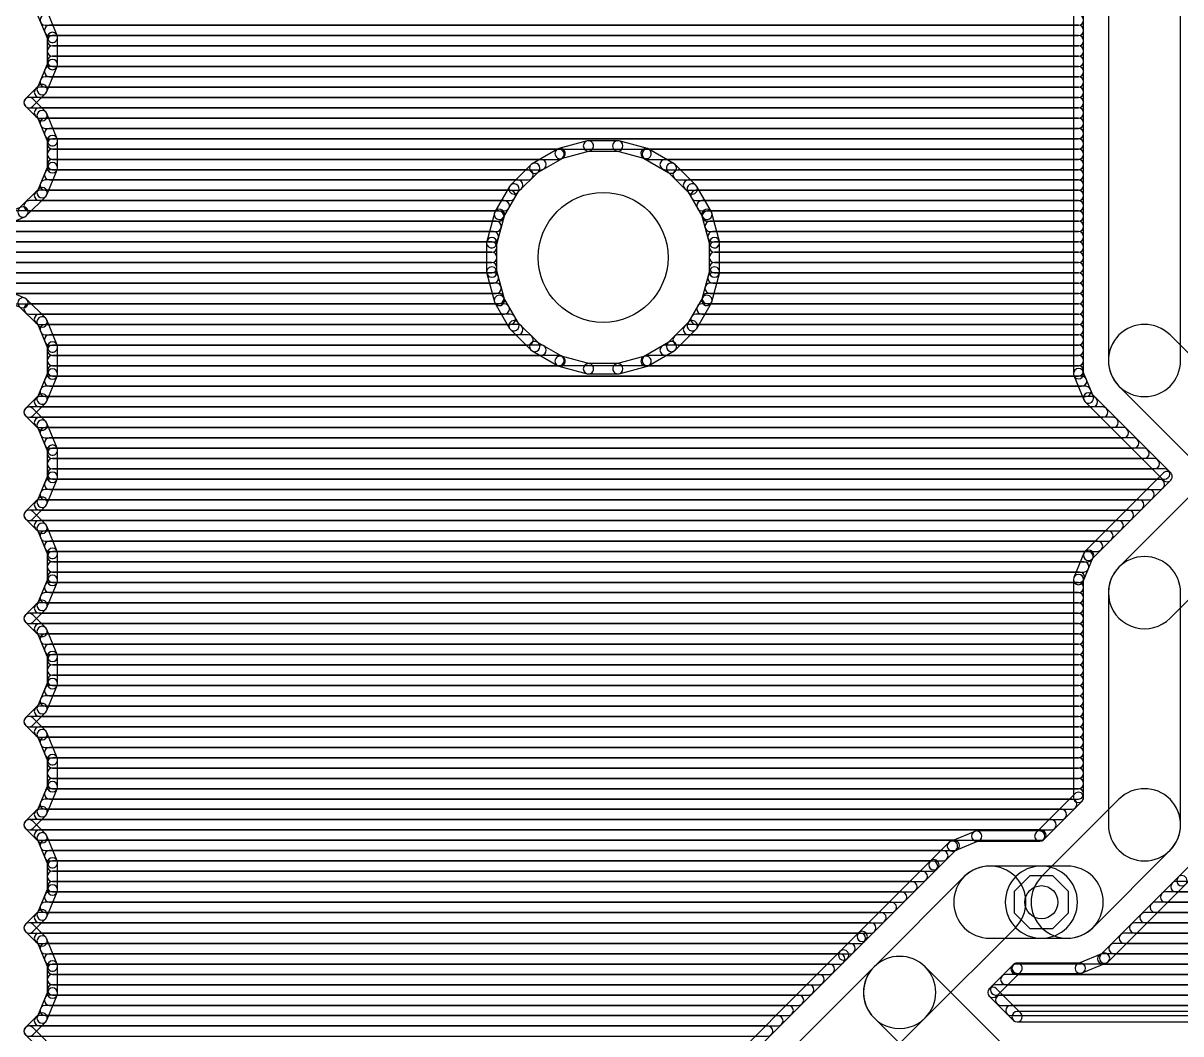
# Model space of a CAD drawing. Extents: x 5 to 83, y -5 to 101.
# Drawn here: x 31.43 to 59.95, y 46.92 to 71.81 of the extents above; entities that cross this region are included whole.
import ezdxf

# ---------------------------------------------------------------- set-up
doc = ezdxf.new("R2010")
doc.units = 0
for name, color, linetype in [('16', 175, 'CONTINUOUS'), ('17', 82, 'CONTINUOUS'), ('20', 30, 'CONTINUOUS'), ('44', 253, 'CONTINUOUS')]:
    doc.layers.add(name, color=color, linetype=linetype)

# ---------------------------------------------------------------- blocks, each defined once
blk = doc.blocks.new('OCTAGONP')
blk.add_lwpolyline([(-0.5, -0.2071), (-0.5, 0.2071), (-0.2071, 0.5), (0.2071, 0.5), (0.5, 0.2071), (0.5, -0.2071), (0.2071, -0.5), (-0.2071, -0.5)], close=True)

msp = doc.modelspace()

# ---------------------------------------------------------------- linework, layer by layer
at = {"layer": '16'}
for points in [[(58.166, 73.025), (58.166, 63.5, 1), (59.944, 63.5), (59.944, 73.025, 1)], [(57.3024, 73.3484), (57.3024, 63.1766, 1), (57.5564, 63.1766), (57.5564, 73.3484, 1)], [(32.2737, 71.5021), (32.0331, 72.083, 1), (31.7984, 71.9858), (32.0391, 71.4049, 1)], [(31.9789, 71.755), (57.4294, 71.755, 1), (57.4294, 72.009), (31.9789, 72.009, 1)], [(32.0841, 71.501), (57.4294, 71.501, 1), (57.4294, 71.755), (32.0841, 71.755, 1)], [(32.2834, 70.7865), (32.2834, 71.4535, 1), (32.0294, 71.4535), (32.0294, 70.7865, 1)], [(32.1564, 71.247), (57.4294, 71.247, 1), (57.4294, 71.501), (32.1564, 71.501, 1)], [(32.1564, 70.993), (57.4294, 70.993, 1), (57.4294, 71.247), (32.1564, 71.247, 1)], [(32.0185, 70.1218), (32.2737, 70.7379, 1), (32.0391, 70.8351), (31.7838, 70.219, 1)], [(32.0841, 70.485), (57.4294, 70.485, 1), (57.4294, 70.739), (32.0841, 70.739, 1)], [(32.1564, 70.739), (57.4294, 70.739, 1), (57.4294, 70.993), (32.1564, 70.993, 1)], [(31.9789, 70.231), (57.4294, 70.231, 1), (57.4294, 70.485), (31.9789, 70.485, 1)], [(31.6706, 69.7602), (31.991, 70.0806, 1), (31.8114, 70.2602), (31.491, 69.9398, 1)], [(31.8348, 69.977), (57.4294, 69.977, 1), (57.4294, 70.231), (31.8348, 70.231, 1)], [(31.991, 69.6194), (31.6706, 69.9398, 1), (31.491, 69.7602), (31.8114, 69.4398, 1)], [(31.5808, 69.723), (57.4294, 69.723, 1), (57.4294, 69.977), (31.5808, 69.977, 1)], [(31.8348, 69.469), (57.4294, 69.469, 1), (57.4294, 69.723), (31.8348, 69.723, 1)], [(32.2737, 68.9621), (32.0185, 69.5782, 1), (31.7838, 69.481), (32.0391, 68.8649, 1)], [(31.9789, 69.215), (57.4294, 69.215, 1), (57.4294, 69.469), (31.9789, 69.469, 1)], [(32.0841, 68.961), (57.4294, 68.961, 1), (57.4294, 69.215), (32.0841, 69.215, 1)], [(32.2834, 68.2465), (32.2834, 68.9135, 1), (32.0294, 68.9135), (32.0294, 68.2465, 1)], [(32.1564, 68.707), (57.4294, 68.707, 1), (57.4294, 68.961), (32.1564, 68.961, 1)], [(45.326, 68.9057), (44.6284, 68.7187, 1), (44.6941, 68.4734), (45.3917, 68.6603, 1)], [(46.0811, 68.91), (45.3589, 68.91, 1), (45.3589, 68.656), (46.0811, 68.656, 1)], [(46.8116, 68.7187), (46.114, 68.9057, 1), (46.0483, 68.6603), (46.7459, 68.4734, 1)], [(32.1564, 68.453), (44.6334, 68.453, 1), (44.6334, 68.707), (32.1564, 68.707, 1)], [(32.1564, 68.199), (44.1935, 68.199, 1), (44.1935, 68.453), (32.1564, 68.453, 1)], [(44.5977, 68.7061), (43.9723, 68.3449, 1), (44.0993, 68.125), (44.7247, 68.4861, 1)], [(47.4677, 68.3449), (46.8423, 68.7061, 1), (46.7153, 68.4861), (47.3407, 68.125, 1)], [(46.8066, 68.453), (57.4294, 68.453, 1), (57.4294, 68.707), (46.8066, 68.707, 1)], [(47.2465, 68.199), (57.4294, 68.199, 1), (57.4294, 68.453), (47.2465, 68.453, 1)], [(32.0185, 67.5818), (32.2737, 68.1979, 1), (32.0391, 68.2951), (31.7838, 67.679, 1)], [(32.0841, 67.945), (43.8728, 67.945, 1), (43.8728, 68.199), (32.0841, 68.199, 1)], [(43.946, 68.3247), (43.4353, 67.814, 1), (43.6149, 67.6344), (44.1256, 68.1451, 1)], [(48.0047, 67.814), (47.494, 68.3247, 1), (47.3144, 68.1451), (47.8251, 67.6344, 1)], [(47.5672, 67.945), (57.4294, 67.945, 1), (57.4294, 68.199), (47.5672, 68.199, 1)], [(31.9789, 67.691), (43.6188, 67.691, 1), (43.6188, 67.945), (31.9789, 67.945, 1)], [(47.8212, 67.691), (57.4294, 67.691, 1), (57.4294, 67.945), (47.8212, 67.945, 1)], [(31.5194, 67.069), (31.991, 67.5406, 1), (31.8114, 67.7202), (31.3398, 67.2486, 1)], [(31.8348, 67.437), (43.4325, 67.437, 1), (43.4325, 67.691), (31.8348, 67.691, 1)], [(43.4151, 67.7877), (43.0539, 67.1623, 1), (43.2739, 67.0353), (43.635, 67.6607, 1)], [(48.3861, 67.1623), (48.0249, 67.7877, 1), (47.805, 67.6607), (48.1661, 67.0353, 1)], [(48.0075, 67.437), (57.4294, 67.437, 1), (57.4294, 67.691), (48.0075, 67.691, 1)], [(31.5808, 67.183), (43.2859, 67.183, 1), (43.2859, 67.437), (31.5808, 67.437, 1)], [(48.1541, 67.183), (57.4294, 67.183, 1), (57.4294, 67.437), (48.1541, 67.437, 1)], [(30.8621, 66.7863), (31.4782, 67.0415, 1), (31.381, 67.2761), (30.7649, 67.0209, 1)], [(31.1814, 66.929), (43.1525, 66.929, 1), (43.1525, 67.183), (31.1814, 67.183, 1)], [(43.0413, 67.1316), (42.8543, 66.434, 1), (43.0997, 66.3683), (43.2866, 67.0659, 1)], [(48.5857, 66.434), (48.3987, 67.1316, 1), (48.1534, 67.0659), (48.3403, 66.3683, 1)], [(48.2875, 66.929), (57.4294, 66.929, 1), (57.4294, 67.183), (48.2875, 67.183, 1)], [(27.0256, 66.675), (43.0844, 66.675, 1), (43.0844, 66.929), (27.0256, 66.929, 1)], [(48.3556, 66.675), (57.4294, 66.675, 1), (57.4294, 66.929), (48.3556, 66.929, 1)], [(27.0256, 66.421), (43.0164, 66.421, 1), (43.0164, 66.675), (27.0256, 66.675, 1)], [(42.85, 66.4011), (42.85, 65.6789, 1), (43.104, 65.6789), (43.104, 66.4011, 1)], [(48.4236, 66.421), (57.4294, 66.421, 1), (57.4294, 66.675), (48.4236, 66.675, 1)], [(48.59, 65.6789), (48.59, 66.4011, 1), (48.336, 66.4011), (48.336, 65.6789, 1)], [(27.0256, 66.167), (42.977, 66.167, 1), (42.977, 66.421), (27.0256, 66.421, 1)], [(27.0256, 65.913), (42.977, 65.913, 1), (42.977, 66.167), (27.0256, 66.167, 1)], [(48.463, 66.167), (57.4294, 66.167, 1), (57.4294, 66.421), (48.463, 66.421, 1)], [(48.463, 65.913), (57.4294, 65.913, 1), (57.4294, 66.167), (48.463, 66.167, 1)], [(27.0256, 65.659), (42.977, 65.659, 1), (42.977, 65.913), (27.0256, 65.913, 1)], [(48.463, 65.659), (57.4294, 65.659, 1), (57.4294, 65.913), (48.463, 65.913, 1)], [(27.0256, 65.405), (43.0164, 65.405, 1), (43.0164, 65.659), (27.0256, 65.659, 1)], [(42.8543, 65.646), (43.0413, 64.9484, 1), (43.2866, 65.0141), (43.0997, 65.7117, 1)], [(48.3987, 64.9484), (48.5857, 65.646, 1), (48.3403, 65.7117), (48.1534, 65.0141, 1)], [(48.4236, 65.405), (57.4294, 65.405, 1), (57.4294, 65.659), (48.4236, 65.659, 1)], [(27.0256, 65.151), (43.0844, 65.151, 1), (43.0844, 65.405), (27.0256, 65.405, 1)], [(31.4782, 65.0385), (30.8621, 65.2937, 1), (30.7649, 65.0591), (31.381, 64.8038, 1)], [(48.3556, 65.151), (57.4294, 65.151, 1), (57.4294, 65.405), (48.3556, 65.405, 1)], [(31.1814, 64.897), (43.1525, 64.897, 1), (43.1525, 65.151), (31.1814, 65.151, 1)], [(31.991, 64.5394), (31.5194, 65.011, 1), (31.3398, 64.8314), (31.8114, 64.3598, 1)], [(43.0539, 64.9177), (43.4151, 64.2923, 1), (43.635, 64.4193), (43.2739, 65.0447, 1)], [(48.0249, 64.2923), (48.3861, 64.9177, 1), (48.1661, 65.0447), (47.805, 64.4193, 1)], [(48.2875, 64.897), (57.4294, 64.897, 1), (57.4294, 65.151), (48.2875, 65.151, 1)], [(31.5808, 64.643), (43.2859, 64.643, 1), (43.2859, 64.897), (31.5808, 64.897, 1)], [(48.1541, 64.643), (57.4294, 64.643, 1), (57.4294, 64.897), (48.1541, 64.897, 1)], [(31.8348, 64.389), (43.4325, 64.389, 1), (43.4325, 64.643), (31.8348, 64.643, 1)], [(32.2737, 63.8821), (32.0185, 64.4982, 1), (31.7838, 64.401), (32.0391, 63.7849, 1)], [(43.4353, 64.266), (43.946, 63.7553, 1), (44.1256, 63.9349), (43.6149, 64.4456, 1)], [(47.494, 63.7553), (48.0047, 64.266, 1), (47.8251, 64.4456), (47.3144, 63.9349, 1)], [(48.0075, 64.389), (57.4294, 64.389, 1), (57.4294, 64.643), (48.0075, 64.643, 1)], [(31.9789, 64.135), (43.6188, 64.135, 1), (43.6188, 64.389), (31.9789, 64.389, 1)], [(47.8212, 64.135), (57.4294, 64.135, 1), (57.4294, 64.389), (47.8212, 64.389, 1)], [(58.4264, 62.8714), (61.2839, 60.0139, 1), (62.5411, 61.2711), (59.6836, 64.1286, 1)], [(32.0841, 63.881), (43.8728, 63.881, 1), (43.8728, 64.135), (32.0841, 64.135, 1)], [(32.2834, 63.1665), (32.2834, 63.8335, 1), (32.0294, 63.8335), (32.0294, 63.1665, 1)], [(32.1564, 63.627), (44.1935, 63.627, 1), (44.1935, 63.881), (32.1564, 63.881, 1)], [(43.9723, 63.7351), (44.5977, 63.3739, 1), (44.7247, 63.5939), (44.0993, 63.955, 1)], [(46.8423, 63.3739), (47.4677, 63.7351, 1), (47.3407, 63.955), (46.7153, 63.5939, 1)], [(47.2465, 63.627), (57.4294, 63.627, 1), (57.4294, 63.881), (47.2465, 63.881, 1)], [(47.5672, 63.881), (57.4294, 63.881, 1), (57.4294, 64.135), (47.5672, 64.135, 1)], [(32.1564, 63.373), (44.6334, 63.373, 1), (44.6334, 63.627), (32.1564, 63.627, 1)], [(44.6284, 63.3613), (45.326, 63.1743, 1), (45.3917, 63.4197), (44.6941, 63.6066, 1)], [(46.114, 63.1743), (46.8116, 63.3613, 1), (46.7459, 63.6066), (46.0483, 63.4197, 1)], [(46.8066, 63.373), (57.4294, 63.373, 1), (57.4294, 63.627), (46.8066, 63.627, 1)], [(32.1564, 63.119), (57.4294, 63.119, 1), (57.4294, 63.373), (32.1564, 63.373, 1)], [(45.3589, 63.17), (46.0811, 63.17, 1), (46.0811, 63.424), (45.3589, 63.424, 1)], [(32.0185, 62.5018), (32.2737, 63.1179, 1), (32.0391, 63.2151), (31.7838, 62.599, 1)], [(32.0841, 62.865), (57.5059, 62.865, 1), (57.5059, 63.119), (32.0841, 63.119, 1)], [(57.3121, 63.128), (57.5595, 62.5306, 1), (57.7942, 62.6278), (57.5467, 63.2252, 1)], [(31.9789, 62.611), (57.6111, 62.611, 1), (57.6111, 62.865), (31.9789, 62.865, 1)], [(31.6706, 62.1402), (31.991, 62.4606, 1), (31.8114, 62.6402), (31.491, 62.3198, 1)], [(31.8348, 62.357), (57.7721, 62.357, 1), (57.7721, 62.611), (31.8348, 62.611, 1)], [(57.5871, 62.4894), (59.5238, 60.5527, 1), (59.7034, 60.7323), (57.7667, 62.669, 1)], [(31.991, 61.9994), (31.6706, 62.3198, 1), (31.491, 62.1402), (31.8114, 61.8198, 1)], [(31.5808, 62.103), (58.0261, 62.103, 1), (58.0261, 62.357), (31.5808, 62.357, 1)], [(31.8348, 61.849), (58.2801, 61.849, 1), (58.2801, 62.103), (31.8348, 62.103, 1)], [(32.2737, 61.3421), (32.0185, 61.9582, 1), (31.7838, 61.861), (32.0391, 61.2449, 1)], [(31.9789, 61.595), (58.5341, 61.595, 1), (58.5341, 61.849), (31.9789, 61.849, 1)], [(32.0841, 61.341), (58.7881, 61.341, 1), (58.7881, 61.595), (32.0841, 61.595, 1)], [(32.2834, 60.6265), (32.2834, 61.2935, 1), (32.0294, 61.2935), (32.0294, 60.6265, 1)], [(32.1564, 61.087), (59.0421, 61.087, 1), (59.0421, 61.341), (32.1564, 61.341, 1)], [(59.6836, 57.1564), (62.5411, 60.0139, 1), (61.2839, 61.2711), (58.4264, 58.4136, 1)], [(32.1564, 60.833), (59.2961, 60.833, 1), (59.2961, 61.087), (32.1564, 61.087, 1)], [(32.0185, 59.9618), (32.2737, 60.5779, 1), (32.0391, 60.6751), (31.7838, 60.059, 1)], [(32.1564, 60.579), (59.5501, 60.579, 1), (59.5501, 60.833), (32.1564, 60.833, 1)], [(59.5238, 60.7323), (57.5871, 58.7956, 1), (57.7667, 58.616), (59.7034, 60.5527, 1)], [(32.0841, 60.325), (59.4231, 60.325, 1), (59.4231, 60.579), (32.0841, 60.579, 1)], [(31.9789, 60.071), (59.1691, 60.071, 1), (59.1691, 60.325), (31.9789, 60.325, 1)], [(31.6706, 59.6002), (31.991, 59.9206, 1), (31.8114, 60.1002), (31.491, 59.7798, 1)], [(31.8348, 59.817), (58.9151, 59.817, 1), (58.9151, 60.071), (31.8348, 60.071, 1)], [(31.991, 59.4594), (31.6706, 59.7798, 1), (31.491, 59.6002), (31.8114, 59.2798, 1)], [(31.5808, 59.563), (58.6611, 59.563, 1), (58.6611, 59.817), (31.5808, 59.817, 1)], [(31.8348, 59.309), (58.4071, 59.309, 1), (58.4071, 59.563), (31.8348, 59.563, 1)], [(32.2737, 58.8021), (32.0185, 59.4182, 1), (31.7838, 59.321), (32.0391, 58.7049, 1)], [(31.9789, 59.055), (58.1531, 59.055, 1), (58.1531, 59.309), (31.9789, 59.309, 1)], [(32.0841, 58.801), (57.8991, 58.801, 1), (57.8991, 59.055), (32.0841, 59.055, 1)], [(32.2834, 58.0865), (32.2834, 58.7535, 1), (32.0294, 58.7535), (32.0294, 58.0865, 1)], [(32.1564, 58.547), (57.6637, 58.547, 1), (57.6637, 58.801), (32.1564, 58.801, 1)], [(57.5595, 58.7544), (57.3121, 58.157, 1), (57.5467, 58.0597), (57.7942, 58.6572, 1)], [(32.1564, 58.293), (57.5585, 58.293, 1), (57.5585, 58.547), (32.1564, 58.547, 1)], [(59.944, 52.07), (59.944, 57.785, 1), (58.166, 57.785), (58.166, 52.07, 1)], [(32.0185, 57.4218), (32.2737, 58.0379, 1), (32.0391, 58.1351), (31.7838, 57.519, 1)], [(32.1564, 58.039), (57.4533, 58.039, 1), (57.4533, 58.293), (32.1564, 58.293, 1)], [(57.3024, 58.1084), (57.3024, 52.7433, 1), (57.5564, 52.7433), (57.5564, 58.1084, 1)], [(32.0841, 57.785), (57.4294, 57.785, 1), (57.4294, 58.039), (32.0841, 58.039, 1)], [(31.9789, 57.531), (57.4294, 57.531, 1), (57.4294, 57.785), (31.9789, 57.785, 1)], [(31.6706, 57.0602), (31.991, 57.3806, 1), (31.8114, 57.5602), (31.491, 57.2398, 1)], [(31.8348, 57.277), (57.4294, 57.277, 1), (57.4294, 57.531), (31.8348, 57.531, 1)], [(31.991, 56.9194), (31.6706, 57.2398, 1), (31.491, 57.0602), (31.8114, 56.7398, 1)], [(31.5808, 57.023), (57.4294, 57.023, 1), (57.4294, 57.277), (31.5808, 57.277, 1)], [(31.8348, 56.769), (57.4294, 56.769, 1), (57.4294, 57.023), (31.8348, 57.023, 1)], [(32.2737, 56.2621), (32.0185, 56.8782, 1), (31.7838, 56.781), (32.0391, 56.1649, 1)], [(31.9789, 56.515), (57.4294, 56.515, 1), (57.4294, 56.769), (31.9789, 56.769, 1)], [(32.0841, 56.261), (57.4294, 56.261, 1), (57.4294, 56.515), (32.0841, 56.515, 1)], [(32.2834, 55.5465), (32.2834, 56.2135, 1), (32.0294, 56.2135), (32.0294, 55.5465, 1)], [(32.1564, 56.007), (57.4294, 56.007, 1), (57.4294, 56.261), (32.1564, 56.261, 1)], [(32.1564, 55.753), (57.4294, 55.753, 1), (57.4294, 56.007), (32.1564, 56.007, 1)], [(32.0185, 54.8818), (32.2737, 55.4979, 1), (32.0391, 55.5951), (31.7838, 54.979, 1)], [(32.1564, 55.499), (57.4294, 55.499, 1), (57.4294, 55.753), (32.1564, 55.753, 1)], [(32.0841, 55.245), (57.4294, 55.245, 1), (57.4294, 55.499), (32.0841, 55.499, 1)], [(31.6706, 54.5202), (31.991, 54.8406, 1), (31.8114, 55.0202), (31.491, 54.6998, 1)], [(31.9789, 54.991), (57.4294, 54.991, 1), (57.4294, 55.245), (31.9789, 55.245, 1)], [(31.8348, 54.737), (57.4294, 54.737, 1), (57.4294, 54.991), (31.8348, 54.991, 1)], [(31.991, 54.3794), (31.6706, 54.6998, 1), (31.491, 54.5202), (31.8114, 54.1998, 1)], [(31.5808, 54.483), (57.4294, 54.483, 1), (57.4294, 54.737), (31.5808, 54.737, 1)], [(31.8348, 54.229), (57.4294, 54.229, 1), (57.4294, 54.483), (31.8348, 54.483, 1)], [(32.2737, 53.7221), (32.0185, 54.3382, 1), (31.7838, 54.241), (32.0391, 53.6249, 1)], [(31.9789, 53.975), (57.4294, 53.975, 1), (57.4294, 54.229), (31.9789, 54.229, 1)], [(32.0841, 53.721), (57.4294, 53.721, 1), (57.4294, 53.975), (32.0841, 53.975, 1)], [(32.2834, 53.0065), (32.2834, 53.6735, 1), (32.0294, 53.6735), (32.0294, 53.0065, 1)], [(32.1564, 53.467), (57.4294, 53.467, 1), (57.4294, 53.721), (32.1564, 53.721, 1)], [(32.1564, 53.213), (57.4294, 53.213, 1), (57.4294, 53.467), (32.1564, 53.467, 1)], [(32.0185, 52.3418), (32.2737, 52.9579, 1), (32.0391, 53.0551), (31.7838, 52.439, 1)], [(32.1564, 52.959), (57.4294, 52.959, 1), (57.4294, 53.213), (32.1564, 53.213, 1)], [(32.0841, 52.705), (57.4294, 52.705, 1), (57.4294, 52.959), (32.0841, 52.959, 1)], [(57.7786, 49.5364), (59.6836, 51.4414, 1), (58.4264, 52.6986), (56.5214, 50.7936, 1)], [(57.3396, 52.8331), (56.3868, 51.8804, 1), (56.5665, 51.7008), (57.5192, 52.6535, 1)], [(31.6706, 51.9802), (31.991, 52.3006, 1), (31.8114, 52.4802), (31.491, 52.1598, 1)], [(31.9789, 52.451), (57.2641, 52.451, 1), (57.2641, 52.705), (31.9789, 52.705, 1)], [(31.991, 51.8394), (31.6706, 52.1598, 1), (31.491, 51.9802), (31.8114, 51.6598, 1)], [(31.5808, 51.943), (56.7561, 51.943, 1), (56.7561, 52.197), (31.5808, 52.197, 1)], [(31.8348, 52.197), (57.0101, 52.197, 1), (57.0101, 52.451), (31.8348, 52.451, 1)], [(31.8348, 51.689), (56.5021, 51.689, 1), (56.5021, 51.943), (31.8348, 51.943, 1)], [(54.873, 51.9079), (54.2756, 51.6604, 1), (54.3728, 51.4258), (54.9702, 51.6733, 1)], [(56.4766, 51.9176), (54.9216, 51.9176, 1), (54.9216, 51.6636), (56.4766, 51.6636, 1)], [(32.2737, 51.1821), (32.0185, 51.7982, 1), (31.7838, 51.701), (32.0391, 51.0849, 1)], [(31.9789, 51.435), (54.3698, 51.435, 1), (54.3698, 51.689), (31.9789, 51.689, 1)], [(54.2344, 51.6329), (53.7771, 51.1756, 1), (53.9567, 50.996), (54.414, 51.4533, 1)], [(32.0841, 51.181), (54.0891, 51.181, 1), (54.0891, 51.435), (32.0841, 51.435, 1)], [(32.2834, 50.4665), (32.2834, 51.1335, 1), (32.0294, 51.1335), (32.0294, 50.4665, 1)], [(32.1564, 50.927), (53.8351, 50.927, 1), (53.8351, 51.181), (32.1564, 51.181, 1)], [(53.7771, 51.1756), (52.0119, 49.4104, 1), (52.1915, 49.2308), (53.9567, 50.996, 1)], [(53.6511, 47.3139), (55.8736, 49.5364, 1), (54.6164, 50.7936), (52.3939, 48.5711, 1)], [(55.245, 49.276), (56.515, 49.276, 1), (56.515, 51.054), (55.245, 51.054, 1)], [(56.515, 49.276), (57.15, 49.276, 1), (57.15, 51.054), (56.515, 51.054, 1)], [(60.0656, 50.6021), (60.5229, 51.0594, 1), (60.3433, 51.239), (59.886, 50.7817, 1)], [(32.1564, 50.673), (53.5811, 50.673, 1), (53.5811, 50.927), (32.1564, 50.927, 1)], [(58.1606, 48.6971), (60.0656, 50.6021, 1), (59.886, 50.7817), (57.981, 48.8767, 1)], [(32.0185, 49.8018), (32.2737, 50.4179, 1), (32.0391, 50.5151), (31.7838, 49.899, 1)], [(32.1564, 50.419), (53.3271, 50.419, 1), (53.3271, 50.673), (32.1564, 50.673, 1)], [(59.8299, 50.419), (77.0636, 50.419, 1), (77.0636, 50.673), (59.8299, 50.673, 1)], [(32.0841, 50.165), (53.0731, 50.165, 1), (53.0731, 50.419), (32.0841, 50.419, 1)], [(59.5759, 50.165), (77.1359, 50.165, 1), (77.1359, 50.419), (59.5759, 50.419, 1)], [(31.6706, 49.4402), (31.991, 49.7606, 1), (31.8114, 49.9402), (31.491, 49.6198, 1)], [(31.8348, 49.657), (52.5651, 49.657, 1), (52.5651, 49.911), (31.8348, 49.911, 1)], [(31.9789, 49.911), (52.8191, 49.911, 1), (52.8191, 50.165), (31.9789, 50.165, 1)], [(59.0679, 49.657), (77.3852, 49.657, 1), (77.3852, 49.911), (59.0679, 49.911, 1)], [(59.3219, 49.911), (77.2411, 49.911, 1), (77.2411, 50.165), (59.3219, 50.165, 1)], [(31.991, 49.2994), (31.6706, 49.6198, 1), (31.491, 49.4402), (31.8114, 49.1198, 1)], [(31.5808, 49.403), (52.3111, 49.403, 1), (52.3111, 49.657), (31.5808, 49.657, 1)], [(58.8139, 49.403), (77.6392, 49.403, 1), (77.6392, 49.657), (58.8139, 49.657, 1)], [(31.8348, 49.149), (52.0571, 49.149, 1), (52.0571, 49.403), (31.8348, 49.403, 1)], [(32.2737, 48.6421), (32.0185, 49.2582, 1), (31.7838, 49.161), (32.0391, 48.5449, 1)], [(52.0119, 49.4104), (51.5546, 48.9531, 1), (51.7342, 48.7735), (52.1915, 49.2308, 1)], [(58.5599, 49.149), (78.0386, 49.149, 1), (78.0386, 49.403), (58.5599, 49.403, 1)], [(31.9789, 48.895), (51.8031, 48.895, 1), (51.8031, 49.149), (31.9789, 49.149, 1)], [(58.3059, 48.895), (81.387, 48.895, 1), (81.387, 49.149), (58.3059, 49.149, 1)], [(32.0841, 48.641), (51.5491, 48.641, 1), (51.5491, 48.895), (32.0841, 48.895, 1)], [(49.5236, 43.1864), (53.6511, 47.3139, 1), (52.3939, 48.5711), (48.2664, 44.4436, 1)], [(51.5546, 48.9531), (48.1319, 45.5304, 1), (48.3115, 45.3508), (51.7342, 48.7735, 1)], [(55.8736, 46.3486), (53.6511, 48.5711, 1), (52.3939, 47.3139), (54.6164, 45.0914, 1)], [(57.522, 48.4221), (58.1194, 48.6695, 1), (58.0222, 48.9042), (57.4247, 48.6567, 1)], [(58.0252, 48.641), (81.387, 48.641, 1), (81.387, 48.895), (58.0252, 48.895, 1)], [(32.2834, 47.9265), (32.2834, 48.5935, 1), (32.0294, 48.5935), (32.0294, 47.9265, 1)], [(32.1564, 48.387), (51.2951, 48.387, 1), (51.2951, 48.641), (32.1564, 48.641, 1)], [(55.4112, 47.8527), (56.0081, 48.4496, 1), (55.8285, 48.6292), (55.2316, 48.0323, 1)], [(55.8929, 48.387), (81.387, 48.387, 1), (81.387, 48.641), (55.8929, 48.641, 1)], [(55.9183, 48.4124), (57.4734, 48.4124, 1), (57.4734, 48.6664), (55.9183, 48.6664, 1)], [(32.1564, 48.133), (51.0411, 48.133, 1), (51.0411, 48.387), (32.1564, 48.387, 1)], [(55.6389, 48.133), (81.387, 48.133, 1), (81.387, 48.387), (55.6389, 48.387, 1)], [(32.0185, 47.2618), (32.2737, 47.8779, 1), (32.0391, 47.9751), (31.7838, 47.359, 1)], [(32.1564, 47.879), (50.7871, 47.879, 1), (50.7871, 48.133), (32.1564, 48.133, 1)], [(56.0081, 47.4354), (55.4112, 48.0323, 1), (55.2316, 47.8527), (55.8285, 47.2558, 1)], [(55.3849, 47.879), (81.387, 47.879, 1), (81.387, 48.133), (55.3849, 48.133, 1)], [(31.9789, 47.371), (50.2791, 47.371, 1), (50.2791, 47.625), (31.9789, 47.625, 1)], [(32.0841, 47.625), (50.5331, 47.625, 1), (50.5331, 47.879), (32.0841, 47.879, 1)], [(55.5119, 47.625), (81.387, 47.625, 1), (81.387, 47.879), (55.5119, 47.879, 1)], [(55.7659, 47.371), (81.387, 47.371, 1), (81.387, 47.625), (55.7659, 47.625, 1)], [(31.6706, 46.9002), (31.991, 47.2206, 1), (31.8114, 47.4002), (31.491, 47.0798, 1)], [(31.8348, 47.117), (50.0251, 47.117, 1), (50.0251, 47.371), (31.8348, 47.371, 1)], [(78.2839, 47.4726), (55.9183, 47.4726, 1), (55.9183, 47.2186), (78.2839, 47.2186, 1)], [(31.991, 46.7594), (31.6706, 47.0798, 1), (31.491, 46.9002), (31.8114, 46.5798, 1)], [(31.5808, 46.863), (49.7711, 46.863, 1), (49.7711, 47.117), (31.5808, 47.117, 1)]]:
    msp.add_lwpolyline(points, format="xyb", close=True, dxfattribs=at)
at = {"layer": '20'}
msp.add_circle((45.72, 66.04), 1.6, dxfattribs=at)
at = {"layer": '44'}
msp.add_circle((56.515, 50.165), 0.4064, dxfattribs=at)

# ---------------------------------------------------------------- block references
at = {"layer": '17', "xscale": 1.3208, "yscale": 1.3208}
msp.add_blockref('OCTAGONP', (56.515, 50.165), dxfattribs=at)

doc.saveas('drawing.dxf')
